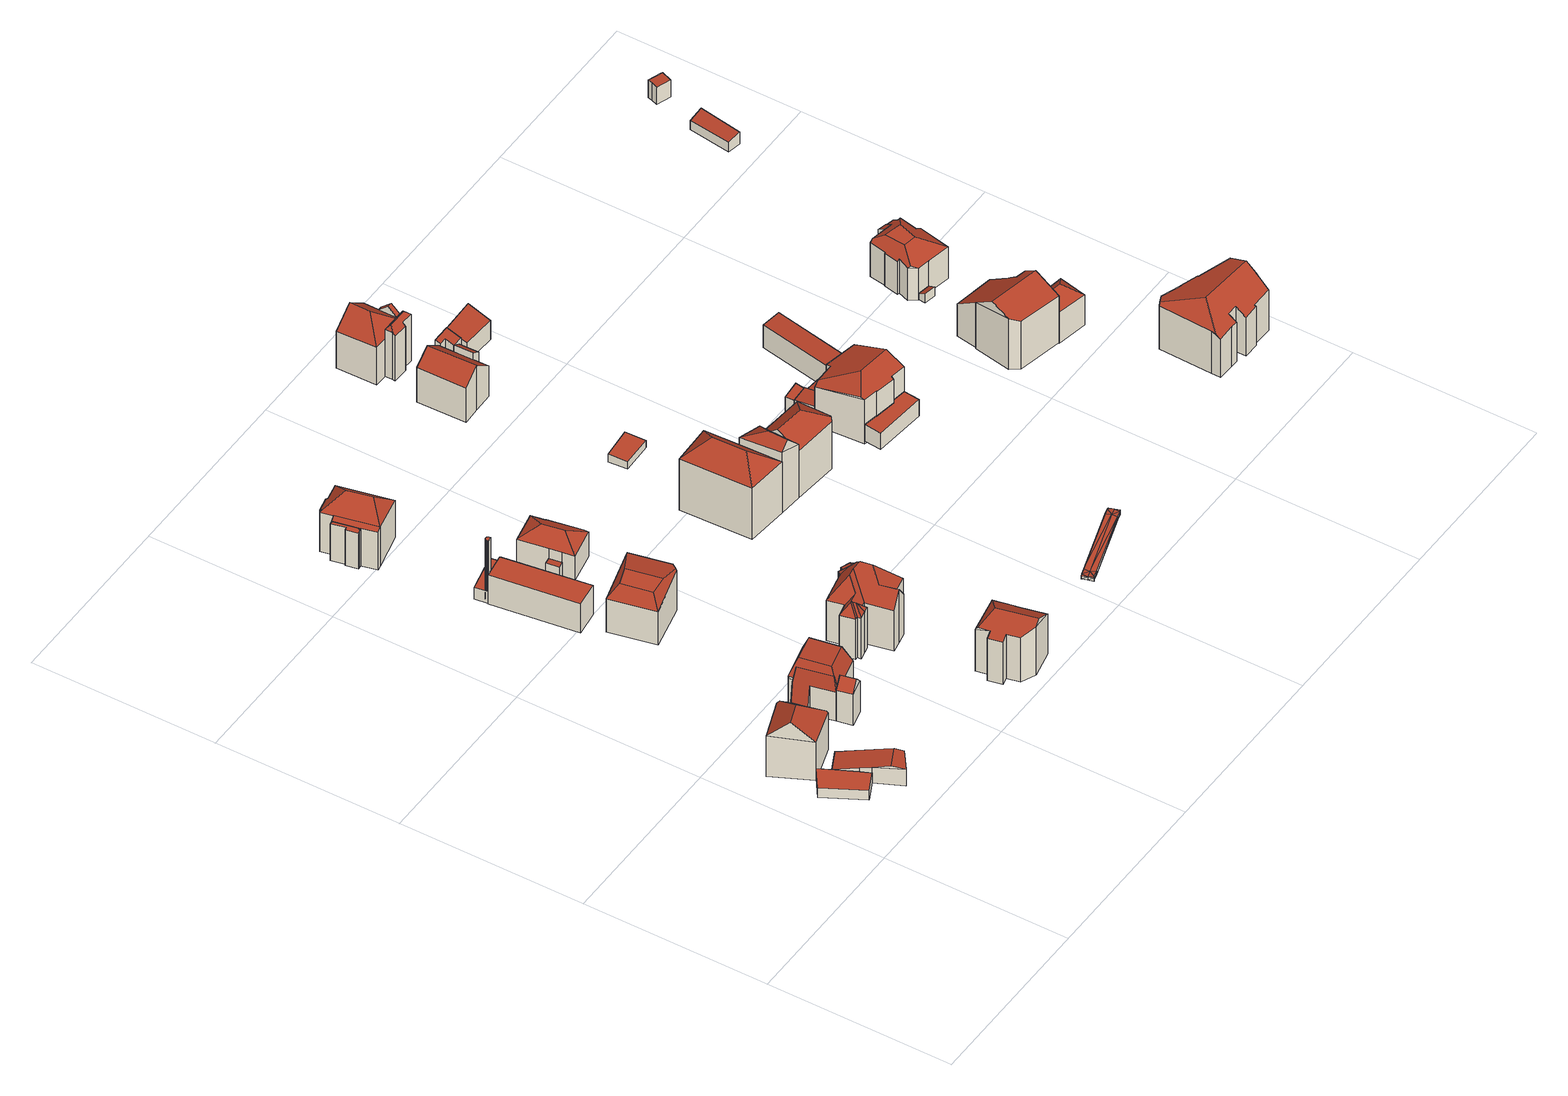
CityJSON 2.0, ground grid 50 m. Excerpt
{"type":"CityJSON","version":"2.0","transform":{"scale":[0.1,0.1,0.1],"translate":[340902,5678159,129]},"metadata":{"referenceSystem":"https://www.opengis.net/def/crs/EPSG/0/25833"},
"CityObjects":{
"building1":{"type":"Building","attributes":{"Dachtyp_tdc":"tdcPolyFlatRoof","Gemeindeschluessel":14729160,"Dachneigung":0,"QualitaetDacherkennung":74,"Geometrietyp2DReferenz":"3000","function":"31001_9998","roofType":"1000","measuredHeight":2.99},"geometry":[{"type":"MultiSurface","lod":"2","boundaries":[[[0,1,2,3]],[[1,4,5,2]],[[4,6,7,5]],[[6,8,9,7]],[[8,10,11,9]],[[10,0,3,11]],[[10,8,6,4,1,0]],[[3,2,5,7,9,11]]],"semantics":{"surfaces":[{"type":"WallSurface"},{"type":"RoofSurface"},{"type":"GroundSurface"}],"values":[0,0,0,0,0,0,1,2]}}]},
"building2":{"type":"Building","attributes":{"Dachtyp_tdc":"tdcFreeFormRoof","Gemeindeschluessel":14729160,"Dachneigung":44.28,"QualitaetDacherkennung":55,"Geometrietyp2DReferenz":"3000","function":"31001_9998","roofType":"5000","measuredHeight":17.67},"geometry":[{"type":"MultiSurface","lod":"2","boundaries":[[[12,13,14,15]],[[13,16,17,14]],[[16,18,19,17]],[[18,20,21,19]],[[20,12,15,21]],[[22,20,23,24]],[[24,23,18,16,25]],[[12,22,24,25,13]],[[12,20,22]],[[16,13,25]],[[20,18,23]],[[15,14,17,19,21]]],"semantics":{"surfaces":[{"type":"WallSurface"},{"type":"RoofSurface"},{"type":"GroundSurface"}],"values":[0,0,0,0,0,1,1,1,0,0,0,2]}}]},
"building3":{"type":"Building","attributes":{"Dachtyp_tdc":"tdcFreeFormRoof","Gemeindeschluessel":14729160,"Dachneigung":10.55,"QualitaetDacherkennung":14,"Geometrietyp2DReferenz":"3000","function":"31001_9998","roofType":"5000","measuredHeight":5.91},"geometry":[{"type":"MultiSurface","lod":"2","boundaries":[[[26,27,28,29]],[[27,30,31,28]],[[30,32,33,31]],[[32,8,34,33]],[[8,35,36,34]],[[35,26,29,36]],[[27,26,37,38]],[[38,37,35,8,32,30]],[[26,35,37]],[[30,27,38]],[[29,28,31,33,34,36]]],"semantics":{"surfaces":[{"type":"WallSurface"},{"type":"RoofSurface"},{"type":"GroundSurface"}],"values":[0,0,0,0,0,0,1,1,0,0,2]}}]},
"building4":{"type":"Building","attributes":{"Gemeindeschluessel":14729160,"Geometrietyp2DReferenz":"3000","function":"31001_9998","roofType":"9999"},"children":["building4-1","building4-2","building4-3"]},
"building4-1":{"type":"BuildingPart","attributes":{"Dachtyp_tdc":"tdcFreeFormRoof","Dachneigung":81.14,"QualitaetDacherkennung":33,"Geometrietyp2DReferenz":"3000","roofType":"5000","measuredHeight":13.47},"parents":["building4"],"geometry":[{"type":"MultiSurface","lod":"2","boundaries":[[[39,40,41,42]],[[40,43,44,41]],[[43,45,46,44]],[[45,47,48,49,46]],[[50,39,42,51]],[[47,45,52]],[[45,43,40,39,50,53,52]],[[50,54,53]],[[54,55,47,52,53]],[[42,41,44,46,49,56,51]],[[57,55,54]],[[57,56,49,48]],[[57,48,47,55]],[[51,56,57,54,50]]],"semantics":{"surfaces":[{"type":"WallSurface"},{"type":"RoofSurface"},{"type":"GroundSurface"},{"type":"ClosureSurface"}],"values":[0,0,0,0,0,1,1,1,1,2,0,3,3,3]}}]},
"building4-2":{"type":"BuildingPart","attributes":{"Dachtyp_tdc":"tdcGableRoof","Dachneigung":48.22,"QualitaetDacherkennung":83,"Geometrietyp2DReferenz":"3000","roofType":"3100","measuredHeight":12.48},"parents":["building4"],"geometry":[{"type":"MultiSurface","lod":"2","boundaries":[[[58,59,60,61,62]],[[59,63,64,60]],[[63,65,50,51,64]],[[63,59,66]],[[58,65,67]],[[59,58,67,66]],[[65,63,66,67]],[[61,60,64,51,56]],[[62,57,54,50,65,58]],[[56,51,50,54,57]],[[62,61,56,57]]],"semantics":{"surfaces":[{"type":"WallSurface"},{"type":"RoofSurface"},{"type":"GroundSurface"},{"type":"ClosureSurface"}],"values":[0,0,0,0,0,1,1,2,0,3,3]}}]},
"building4-3":{"type":"BuildingPart","attributes":{"Dachtyp_tdc":"tdcCutTentRoof","Dachneigung":2.95,"QualitaetDacherkennung":68,"Geometrietyp2DReferenz":"3000","roofType":"9999","measuredHeight":14.19},"parents":["building4"],"geometry":[{"type":"MultiSurface","lod":"2","boundaries":[[[48,68,69,49]],[[68,70,71,69]],[[70,72,73,71]],[[72,62,61,73]],[[57,62,72,74,75]],[[76,77,55,57,75,78]],[[79,76,78,80]],[[72,79,80,74]],[[80,78,75,74]],[[70,79,72]],[[68,76,79,70]],[[48,47,77,76,68]],[[61,56,49,69,71,73]],[[61,62,57,56]],[[48,49,56,57]],[[77,47,55]],[[55,47,48,57]]],"semantics":{"surfaces":[{"type":"WallSurface"},{"type":"RoofSurface"},{"type":"GroundSurface"},{"type":"ClosureSurface"}],"values":[0,0,0,0,1,1,1,1,1,0,0,0,2,3,3,0,3]}}]},
"building5":{"type":"Building","attributes":{"Dachtyp_tdc":"tdcLeanToRoof","Gemeindeschluessel":14729160,"Dachneigung":0,"QualitaetDacherkennung":100,"Geometrietyp2DReferenz":"3000","function":"31001_9998","roofType":"2100","measuredHeight":9.18},"geometry":[{"type":"MultiSurface","lod":"2","boundaries":[[[81,82,83,84]],[[82,85,86,83]],[[85,87,88,86]],[[87,89,90,88]],[[89,81,84,90]],[[89,87,85,82,81]],[[84,83,86,88,90]]],"semantics":{"surfaces":[{"type":"WallSurface"},{"type":"RoofSurface"},{"type":"GroundSurface"}],"values":[0,0,0,0,0,1,2]}}]},
"building6":{"type":"Building","attributes":{"Dachtyp_tdc":"tdcFreeFormRoof","Gemeindeschluessel":14729160,"Dachneigung":12.13,"QualitaetDacherkennung":49,"Geometrietyp2DReferenz":"3000","function":"31001_9998","roofType":"5000","measuredHeight":14.1},"geometry":[{"type":"MultiSurface","lod":"2","boundaries":[[[91,92,93,94]],[[92,95,96,93]],[[95,97,98,96]],[[97,99,100,98]],[[99,91,94,100]],[[101,95,92,102,103]],[[97,101,103,104,99]],[[99,104,105,91]],[[105,102,92,91]],[[104,103,102,105]],[[97,95,101]],[[94,93,96,98,100]]],"semantics":{"surfaces":[{"type":"WallSurface"},{"type":"RoofSurface"},{"type":"GroundSurface"}],"values":[0,0,0,0,0,1,1,1,1,1,0,2]}}]},
"building7":{"type":"Building","attributes":{"Gemeindeschluessel":14729160,"QualitaetDacherkennung":100,"Geometrietyp2DReferenz":"3000","function":"31001_9998","roofType":"9999"},"children":["building7-1","building7-2"]},
"building7-1":{"type":"BuildingPart","attributes":{"Dachtyp_tdc":"tdcLeanToRoof","Dachneigung":0,"QualitaetDacherkennung":100,"Geometrietyp2DReferenz":"3000","roofType":"2100","measuredHeight":3.64},"parents":["building7"],"geometry":[{"type":"MultiSurface","lod":"2","boundaries":[[[106,107,108,109,110]],[[107,111,112,108]],[[111,113,114,112]],[[113,115,116,114]],[[115,117,118,116]],[[117,119,120,118]],[[119,121,122,120]],[[121,123,122]],[[119,117,115,113,111,107,106,124,125,126,127,128,129,130,131,132,133,134,121]],[[135,136,137,138,139,140,141,142,143,144,145,109,108,112,114,116,118,120,122]],[[135,122,123,146]],[[146,123,121,134]],[[136,135,146,147]],[[147,146,134,133]],[[137,136,147,148]],[[148,147,133,132]],[[138,137,148,149]],[[149,148,132,131]],[[139,138,149,150]],[[150,149,131,130]],[[140,139,150,151]],[[151,150,130,129]],[[141,140,151,152]],[[152,151,129,128]],[[142,141,152,153]],[[153,152,128,127]],[[143,142,153,154]],[[154,153,127,126]],[[144,143,154,155]],[[155,154,126,125]],[[145,144,155,156]],[[156,155,125,124]],[[109,145,156,110]],[[110,156,124,106]]],"semantics":{"surfaces":[{"type":"WallSurface"},{"type":"RoofSurface"},{"type":"GroundSurface"},{"type":"ClosureSurface"}],"values":[0,0,0,0,0,0,0,0,1,2,0,3,0,3,0,3,0,3,0,3,0,3,0,3,0,3,0,3,0,3,0,3,0,3]}}]},
"building7-2":{"type":"BuildingPart","attributes":{"Dachtyp_tdc":"tdcPolyFlatRoof","Dachneigung":0,"QualitaetDacherkennung":100,"Geometrietyp2DReferenz":"3000","roofType":"1000","measuredHeight":18.72},"parents":["building7"],"geometry":[{"type":"MultiSurface","lod":"2","boundaries":[[[157,123,121]],[[158,159,160,161,162,163,164,165,166,167,168,169,157]],[[110,156,155,154,153,152,151,150,149,148,147,146,123]],[[157,169,106,110,123]],[[124,106,169,168]],[[124,156,110,106]],[[125,124,168,167]],[[125,155,156,124]],[[126,125,167,166]],[[126,154,155,125]],[[127,126,166,165]],[[127,153,154,126]],[[128,127,165,164]],[[128,152,153,127]],[[129,128,164,163]],[[129,151,152,128]],[[130,129,163,162]],[[130,150,151,129]],[[131,130,162,161]],[[131,149,150,130]],[[132,131,161,160]],[[132,148,149,131]],[[133,132,160,159]],[[133,147,148,132]],[[134,133,159,158]],[[134,146,147,133]],[[121,134,158,157]],[[121,123,146,134]]],"semantics":{"surfaces":[{"type":"WallSurface"},{"type":"RoofSurface"},{"type":"GroundSurface"},{"type":"ClosureSurface"}],"values":[0,1,2,0,0,3,0,3,0,3,0,3,0,3,0,3,0,3,0,3,0,3,0,3,0,3,0,3]}}]},
"building8":{"type":"Building","attributes":{"Gemeindeschluessel":14729160,"Geometrietyp2DReferenz":"3000","function":"31001_9998","roofType":"9999"},"children":["building8-1","building8-2","building8-3"]},
"building8-1":{"type":"BuildingPart","attributes":{"Dachtyp_tdc":"tdcPolyFlatRoof","Dachneigung":28.25,"QualitaetDacherkennung":48,"Geometrietyp2DReferenz":"3000","roofType":"2100","measuredHeight":12.46},"parents":["building8"],"geometry":[{"type":"MultiSurface","lod":"2","boundaries":[[[170,171,172,173,174]],[[171,175,176,177,172]],[[178,179,180,181,182,183]],[[179,178,175,171,170]],[[173,172,177,182,181]],[[183,176,175,178]],[[183,182,177,176]],[[174,180,179,170]],[[174,173,181,180]]],"semantics":{"surfaces":[{"type":"WallSurface"},{"type":"RoofSurface"},{"type":"GroundSurface"},{"type":"ClosureSurface"}],"values":[0,0,0,1,2,0,3,0,3]}}]},
"building8-2":{"type":"BuildingPart","attributes":{"Dachtyp_tdc":"tdcFreeFormRoof","Dachneigung":39.66,"QualitaetDacherkennung":45,"Geometrietyp2DReferenz":"3000","roofType":"5000","measuredHeight":11.87},"parents":["building8"],"geometry":[{"type":"MultiSurface","lod":"2","boundaries":[[[184,185,186,187]],[[185,188,189,186]],[[188,190,191,189]],[[190,183,182,191]],[[176,192,193,177]],[[192,184,187,193]],[[183,190,194]],[[190,188,185,184,192,195,194]],[[192,176,195]],[[176,183,194,195]],[[187,186,189,191,182,177,193]],[[177,182,183,176]]],"semantics":{"surfaces":[{"type":"WallSurface"},{"type":"RoofSurface"},{"type":"GroundSurface"},{"type":"ClosureSurface"}],"values":[0,0,0,0,0,0,1,1,1,1,2,3]}}]},
"building8-3":{"type":"BuildingPart","attributes":{"Dachtyp_tdc":"tdcHipRoof","Dachneigung":40.58,"QualitaetDacherkennung":64,"Geometrietyp2DReferenz":"3000","roofType":"3200","measuredHeight":15.94},"parents":["building8"],"geometry":[{"type":"MultiSurface","lod":"2","boundaries":[[[196,197,198,199]],[[197,200,201,198]],[[200,202,203,201]],[[202,204,205,203]],[[204,206,207,205]],[[206,174,173,207]],[[180,208,209,181]],[[208,196,199,209]],[[174,206,210]],[[204,202,200,197,196,208,211]],[[206,204,211,210]],[[208,180,174,210,211]],[[199,198,201,203,205,207,173,181,209]],[[181,173,174,180]]],"semantics":{"surfaces":[{"type":"WallSurface"},{"type":"RoofSurface"},{"type":"GroundSurface"},{"type":"ClosureSurface"}],"values":[0,0,0,0,0,0,0,0,1,1,1,1,2,3]}}]},
"building9":{"type":"Building","attributes":{"Dachtyp_tdc":"tdcFreeFormRoof","Gemeindeschluessel":14729160,"Dachneigung":53.13,"QualitaetDacherkennung":17,"Geometrietyp2DReferenz":"3000","function":"31001_9998","roofType":"5000","measuredHeight":19.95},"geometry":[{"type":"MultiSurface","lod":"2","boundaries":[[[212,213,214,215]],[[213,216,217,214]],[[216,218,219,217]],[[218,220,221,219]],[[220,222,223,221]],[[222,224,225,223]],[[224,226,227,225]],[[226,228,229,227]],[[228,230,231,229]],[[230,232,233,231]],[[232,234,235,233]],[[234,236,237,235]],[[236,238,239,237]],[[238,240,241,239]],[[240,242,243,241]],[[242,244,245,243]],[[244,246,247,245]],[[246,248,249,247]],[[248,250,251,249]],[[250,252,253,251]],[[252,254,255,253]],[[254,256,257,255]],[[256,212,215,257]],[[258,259,260,252,250]],[[258,250,248]],[[261,262,263,264,259,258,248,246]],[[265,261,246,244]],[[266,267,268,265,244,242]],[[266,242,240]],[[269,267,266,240,238]],[[270,269,238,236]],[[234,270,236]],[[270,234,232]],[[268,267,269,270,232,230]],[[262,261,265,268,230,228]],[[224,271,272,263,262,228,226]],[[271,224,222,220]],[[272,271,220,218]],[[273,264,263,272,218,216]],[[273,216,213]],[[259,264,273,213,212]],[[274,260,259,212,256]],[[274,256,254]],[[260,274,254,252]],[[215,214,217,219,221,223,225,227,229,231,233,235,237,239,241,243,245,247,249,251,253,255,257]]],"semantics":{"surfaces":[{"type":"WallSurface"},{"type":"RoofSurface"},{"type":"GroundSurface"}],"values":[0,0,0,0,0,0,0,0,0,0,0,0,0,0,0,0,0,0,0,0,0,0,0,1,1,1,1,1,1,1,1,1,1,1,1,1,1,1,1,1,1,1,1,1,2]}}]},
"building10":{"type":"Building","attributes":{"Dachtyp_tdc":"tdcFreeFormRoof","Gemeindeschluessel":14729160,"Dachneigung":32.11,"QualitaetDacherkennung":29,"Geometrietyp2DReferenz":"3000","function":"31001_9998","roofType":"5000","measuredHeight":15.84},"geometry":[{"type":"MultiSurface","lod":"2","boundaries":[[[275,276,277,278]],[[276,279,280,277]],[[279,281,282,280]],[[281,283,284,282]],[[283,285,286,284]],[[285,287,288,286]],[[287,289,290,288]],[[289,291,292,290]],[[291,293,294,292]],[[293,295,296,294]],[[295,275,278,296]],[[297,298,293,291]],[[283,281,279,299,298,297,289,287,285]],[[299,276,275,295,293,298]],[[279,276,299]],[[291,289,297]],[[278,277,280,282,284,286,288,290,292,294,296]]],"semantics":{"surfaces":[{"type":"WallSurface"},{"type":"RoofSurface"},{"type":"GroundSurface"}],"values":[0,0,0,0,0,0,0,0,0,0,0,1,1,1,0,0,2]}}]},
"building11":{"type":"Building","attributes":{"Gemeindeschluessel":14729160,"Geometrietyp2DReferenz":"3000","function":"31001_9998","roofType":"9999"},"children":["building11-1","building11-2"]},
"building11-1":{"type":"BuildingPart","attributes":{"Dachtyp_tdc":"tdcPolyFlatRoof","Dachneigung":6.25,"QualitaetDacherkennung":78,"Geometrietyp2DReferenz":"3000","roofType":"2100","measuredHeight":4.33},"parents":["building11"],"geometry":[{"type":"MultiSurface","lod":"2","boundaries":[[[300,301,302,303]],[[301,304,305,302]],[[304,306,307,305]],[[306,304,301,300]],[[303,302,305,307]],[[303,307,306,300]]],"semantics":{"surfaces":[{"type":"WallSurface"},{"type":"RoofSurface"},{"type":"GroundSurface"},{"type":"ClosureSurface"}],"values":[0,0,0,1,2,3]}}]},
"building11-2":{"type":"BuildingPart","attributes":{"Dachtyp_tdc":"tdcHipRoof","Dachneigung":33.04,"QualitaetDacherkennung":68,"Geometrietyp2DReferenz":"3000","roofType":"3200","measuredHeight":10.18},"parents":["building11"],"geometry":[{"type":"MultiSurface","lod":"2","boundaries":[[[308,309,310,311]],[[309,312,313,310]],[[312,314,303,313]],[[314,300,303]],[[315,316,317,307,306]],[[316,318,319,317]],[[318,320,321,319]],[[320,322,323,321]],[[322,308,311,323]],[[318,316,324]],[[312,309,325]],[[316,315,314,312,325,324]],[[309,308,322,320,318,324,325]],[[311,310,313,303,307,317,319,321,323]],[[306,300,314,315]],[[306,307,303,300]]],"semantics":{"surfaces":[{"type":"WallSurface"},{"type":"RoofSurface"},{"type":"GroundSurface"},{"type":"ClosureSurface"}],"values":[0,0,0,0,0,0,0,0,0,1,1,1,1,2,0,3]}}]},
"building12":{"type":"Building","attributes":{"Gemeindeschluessel":14729160,"Geometrietyp2DReferenz":"3000","function":"31001_9998","roofType":"9999"},"children":["building12-1","building12-2"]},
"building12-1":{"type":"BuildingPart","attributes":{"Dachtyp_tdc":"tdcFreeFormRoof","Dachneigung":41.76,"QualitaetDacherkennung":41,"Geometrietyp2DReferenz":"3000","roofType":"5000","measuredHeight":20.98},"parents":["building12"],"geometry":[{"type":"MultiSurface","lod":"2","boundaries":[[[326,327,328,329]],[[327,330,331,328]],[[330,332,333,331]],[[334,326,329,335]],[[336,330,327]],[[337,336,327,326]],[[337,326,334]],[[336,337,334,332,330]],[[329,328,331,333,335]],[[335,333,332,334]]],"semantics":{"surfaces":[{"type":"WallSurface"},{"type":"RoofSurface"},{"type":"GroundSurface"},{"type":"ClosureSurface"}],"values":[0,0,0,0,1,1,1,1,2,3]}}]},
"building12-2":{"type":"BuildingPart","attributes":{"Dachtyp_tdc":"tdcHipAndGableRoof","Dachneigung":47.61,"QualitaetDacherkennung":48,"Geometrietyp2DReferenz":"3000","roofType":"5000","measuredHeight":21.51},"parents":["building12"],"geometry":[{"type":"MultiSurface","lod":"2","boundaries":[[[338,339,340,333,332]],[[339,341,342,340]],[[341,343,334,335,342]],[[339,338,344]],[[343,341,345]],[[338,343,345,344]],[[341,339,344,345]],[[335,333,340,342]],[[338,332,334,343]],[[332,333,335,334]]],"semantics":{"surfaces":[{"type":"WallSurface"},{"type":"RoofSurface"},{"type":"GroundSurface"},{"type":"ClosureSurface"}],"values":[0,0,0,1,0,1,1,2,0,3]}}]},
"building13":{"type":"Building","attributes":{"Dachtyp_tdc":"tdcPolyFlatRoof","Gemeindeschluessel":14729160,"Dachneigung":2.88,"QualitaetDacherkennung":81,"Geometrietyp2DReferenz":"3000","function":"31001_9998","roofType":"2100","measuredHeight":2.52},"geometry":[{"type":"MultiSurface","lod":"2","boundaries":[[[346,347,348,349]],[[347,350,351,348]],[[350,352,353,351]],[[352,346,349,353]],[[352,350,347,346]],[[349,348,351,353]]],"semantics":{"surfaces":[{"type":"WallSurface"},{"type":"RoofSurface"},{"type":"GroundSurface"}],"values":[0,0,0,0,1,2]}}]},
"building14":{"type":"Building","attributes":{"BodenHoehe":130.53,"gemHoehe":0,"BauwerkHoehe":1,"Breite":3,"Gemeindeschluessel":"14729160","Geometrietyp2DReferenz":"3000","function":"53001_1800","measuredHeight":1},"geometry":[{"type":"MultiSurface","lod":"2","boundaries":[[[354,355,356]],[[354,356,357]],[[354,357,358]],[[358,357,359]],[[358,359,360]],[[360,359,361]],[[361,359,362]],[[361,362,363]],[[356,364,365]],[[356,365,357]],[[357,365,366]],[[357,366,367]],[[357,367,359]],[[368,369,362]],[[359,367,368]],[[359,368,362]],[[356,355,370]],[[356,370,371]],[[355,354,372]],[[355,372,370]],[[354,358,373]],[[354,373,372]],[[358,360,374]],[[358,374,373]],[[360,361,375]],[[360,375,374]],[[361,363,376]],[[361,376,375]],[[363,362,377]],[[363,377,376]],[[362,369,378]],[[362,378,377]],[[369,368,379]],[[369,379,378]],[[368,367,380]],[[368,380,379]],[[367,366,381]],[[367,381,380]],[[366,365,382]],[[366,382,381]],[[365,364,383]],[[365,383,382]],[[364,356,371]],[[364,371,383]],[[371,370,372]],[[384,371,372]],[[373,384,372]],[[385,384,373]],[[374,385,373]],[[375,385,374]],[[376,377,375]],[[382,383,371]],[[384,382,371]],[[381,382,384]],[[380,381,384]],[[385,380,384]],[[377,378,379]],[[379,380,385]],[[377,379,385]],[[377,385,375]]],"semantics":{"surfaces":[{"type":"RoofSurface"},{"type":"WallSurface"},{"type":"GroundSurface"}],"values":[0,0,0,0,0,0,0,0,0,0,0,0,0,0,0,0,1,1,1,1,1,1,1,1,1,1,1,1,1,1,1,1,1,1,1,1,1,1,1,1,1,1,1,1,2,2,2,2,2,2,2,2,2,2,2,2,2,2,2,2]}}]},
"building15":{"type":"Building","attributes":{"Dachtyp_tdc":"tdcFreeFormRoof","Gemeindeschluessel":14729160,"Dachneigung":41.78,"QualitaetDacherkennung":60,"Geometrietyp2DReferenz":"3000","function":"31001_9998","roofType":"5000","measuredHeight":18.16},"geometry":[{"type":"MultiSurface","lod":"2","boundaries":[[[386,387,388,389]],[[387,390,342,388]],[[390,391,340,342]],[[391,392,393,340]],[[392,386,389,393]],[[394,386,392,395]],[[395,392,391,396]],[[387,394,395,396,390]],[[391,390,396]],[[387,386,394]],[[389,388,342,340,393]]],"semantics":{"surfaces":[{"type":"WallSurface"},{"type":"RoofSurface"},{"type":"GroundSurface"}],"values":[0,0,0,0,0,1,1,1,0,0,2]}}]},
"building16":{"type":"Building","attributes":{"Gemeindeschluessel":14729160,"Geometrietyp2DReferenz":"3000","function":"31001_9998","roofType":"9999"},"children":["building16-1","building16-2"]},
"building16-1":{"type":"BuildingPart","attributes":{"Dachtyp_tdc":"tdcPolyFlatRoof","Dachneigung":33.33,"QualitaetDacherkennung":57,"Geometrietyp2DReferenz":"3000","roofType":"2100","measuredHeight":11.71},"parents":["building16"],"geometry":[{"type":"MultiSurface","lod":"2","boundaries":[[[397,398,399,400]],[[398,401,402,403,399]],[[404,405,406,407,408]],[[405,397,400,406]],[[405,404,401,398,397]],[[400,399,403,407,406]],[[408,402,401,404]],[[408,407,403,402]]],"semantics":{"surfaces":[{"type":"WallSurface"},{"type":"RoofSurface"},{"type":"GroundSurface"},{"type":"ClosureSurface"}],"values":[0,0,0,0,1,2,0,3]}}]},
"building16-2":{"type":"BuildingPart","attributes":{"Dachtyp_tdc":"tdcGableRoof","Dachneigung":39.27,"QualitaetDacherkennung":57,"Geometrietyp2DReferenz":"3000","roofType":"3100","measuredHeight":13.99},"parents":["building16"],"geometry":[{"type":"MultiSurface","lod":"2","boundaries":[[[409,410,411,412]],[[410,413,407,411]],[[413,408,407]],[[402,414,399,403]],[[414,415,416,399]],[[415,417,418,416]],[[417,419,420,418]],[[419,421,422,420]],[[421,409,412,422]],[[417,415,414,402,408,413,410,409]],[[409,421,419,417]],[[412,411,407,403,399,416,418,420,422]],[[402,403,407,408]]],"semantics":{"surfaces":[{"type":"WallSurface"},{"type":"RoofSurface"},{"type":"GroundSurface"},{"type":"ClosureSurface"}],"values":[0,0,0,0,0,0,0,0,0,1,1,2,3]}}]},
"building17":{"type":"Building","attributes":{"Gemeindeschluessel":14729160,"Geometrietyp2DReferenz":"3000","function":"31001_9998","roofType":"9999"},"children":["building17-1","building17-2","building17-3"]},
"building17-1":{"type":"BuildingPart","attributes":{"Dachtyp_tdc":"tdcFreeFormRoof","Dachneigung":49.51,"QualitaetDacherkennung":19,"Geometrietyp2DReferenz":"3000","roofType":"5000","measuredHeight":16.01},"parents":["building17"],"geometry":[{"type":"MultiSurface","lod":"2","boundaries":[[[423,424,425,426]],[[424,427,428,425]],[[427,429,430,428]],[[429,431,432,430]],[[431,433,434,435,432]],[[436,437,438,439,440]],[[437,423,426,438]],[[433,431,441]],[[431,429,427,424,423,442,441]],[[423,437,442]],[[437,436,433,441,442]],[[426,425,428,430,432,435,439,438]],[[440,434,433,436]],[[440,439,435,434]]],"semantics":{"surfaces":[{"type":"WallSurface"},{"type":"RoofSurface"},{"type":"GroundSurface"},{"type":"ClosureSurface"}],"values":[0,0,0,0,0,0,0,1,1,1,1,2,0,3]}}]},
"building17-2":{"type":"BuildingPart","attributes":{"Dachtyp_tdc":"tdcHipAndGableRoof","Dachneigung":39.18,"QualitaetDacherkennung":62,"Geometrietyp2DReferenz":"3000","roofType":"5000","measuredHeight":16.44},"parents":["building17"],"geometry":[{"type":"MultiSurface","lod":"2","boundaries":[[[443,444,445,446]],[[444,447,448,449,450,445]],[[451,452,453]],[[451,440,439,452]],[[434,454,455,435]],[[454,456,457,455]],[[456,458,459,457]],[[458,443,446,459]],[[454,434,440,460]],[[440,451,461,462,447,444,443,458,460]],[[458,456,454,460]],[[446,445,450,452,439,435,455,457,459]],[[453,461,451]],[[462,448,447]],[[453,452,450,449]],[[453,449,448,462,461]],[[435,439,440,434]]],"semantics":{"surfaces":[{"type":"WallSurface"},{"type":"RoofSurface"},{"type":"GroundSurface"},{"type":"ClosureSurface"}],"values":[0,0,0,0,0,0,0,0,1,1,1,2,0,0,3,3,3]}}]},
"building17-3":{"type":"BuildingPart","attributes":{"Dachtyp_tdc":"tdcGableRoof","Dachneigung":41.79,"QualitaetDacherkennung":95,"Geometrietyp2DReferenz":"3000","roofType":"3100","measuredHeight":13.97},"parents":["building17"],"geometry":[{"type":"MultiSurface","lod":"2","boundaries":[[[463,464,465,445]],[[464,466,467,465]],[[466,453,452,467]],[[449,463,445,450]],[[468,448,462,469,470,471]],[[466,470,469,461,453]],[[464,471,470,466]],[[463,468,471,464]],[[449,448,468,463]],[[445,465,467,452,450]],[[450,452,453,449]],[[469,462,461]],[[461,462,448,449,453]]],"semantics":{"surfaces":[{"type":"WallSurface"},{"type":"RoofSurface"},{"type":"GroundSurface"},{"type":"ClosureSurface"}],"values":[0,0,0,0,1,1,0,0,0,2,3,0,3]}}]},
"building18":{"type":"Building","attributes":{"Gemeindeschluessel":14729160,"Geometrietyp2DReferenz":"3000","function":"31001_9998","roofType":"9999"},"children":["building18-1","building18-2"]},
"building18-1":{"type":"BuildingPart","attributes":{"Dachtyp_tdc":"tdcPolyFlatRoof","Dachneigung":16.38,"QualitaetDacherkennung":100,"Geometrietyp2DReferenz":"3000","roofType":"2100","measuredHeight":7.94},"parents":["building18"],"geometry":[{"type":"MultiSurface","lod":"2","boundaries":[[[472,473,474,475,476]],[[473,477,478,474]],[[477,479,480,478]],[[479,481,482,480]],[[481,483,484,482]],[[483,485,486,487,484]],[[485,483,481,479,477,473,472]],[[475,474,478,480,482,484,487]],[[472,476,486,485]],[[476,475,487,486]]],"semantics":{"surfaces":[{"type":"WallSurface"},{"type":"RoofSurface"},{"type":"GroundSurface"},{"type":"ClosureSurface"}],"values":[0,0,0,0,0,0,1,2,0,3]}}]},
"building18-2":{"type":"BuildingPart","attributes":{"Dachtyp_tdc":"tdcPolyFlatRoof","Dachneigung":16.64,"QualitaetDacherkennung":89,"Geometrietyp2DReferenz":"3000","roofType":"2100","measuredHeight":7.94},"parents":["building18"],"geometry":[{"type":"MultiSurface","lod":"2","boundaries":[[[486,488,489,487]],[[488,490,491,489]],[[490,492,493,491]],[[492,476,475,493]],[[492,490,488,486,476]],[[475,487,489,491,493]],[[487,475,476,486]]],"semantics":{"surfaces":[{"type":"WallSurface"},{"type":"RoofSurface"},{"type":"GroundSurface"},{"type":"ClosureSurface"}],"values":[0,0,0,0,1,2,3]}}]},
"building19":{"type":"Building","attributes":{"Dachtyp_tdc":"tdcPolyFlatRoof","Gemeindeschluessel":14729160,"Dachneigung":0,"QualitaetDacherkennung":66,"Geometrietyp2DReferenz":"3000","function":"31001_9998","roofType":"1000","measuredHeight":5.11},"geometry":[{"type":"MultiSurface","lod":"2","boundaries":[[[494,495,496,497]],[[495,498,499,496]],[[498,500,501,499]],[[500,502,503,501]],[[502,504,505,503]],[[504,506,507,505]],[[506,508,509,507]],[[508,494,497,509]],[[508,506,504,502,500,498,495,494]],[[497,496,499,501,503,505,507,509]]],"semantics":{"surfaces":[{"type":"WallSurface"},{"type":"RoofSurface"},{"type":"GroundSurface"}],"values":[0,0,0,0,0,0,0,0,1,2]}}]},
"building20":{"type":"Building","attributes":{"Dachtyp_tdc":"tdcPolyFlatRoof","Gemeindeschluessel":14729160,"Dachneigung":5,"QualitaetDacherkennung":76,"Geometrietyp2DReferenz":"3000","function":"31001_9998","roofType":"2100","measuredHeight":5.7},"geometry":[{"type":"MultiSurface","lod":"2","boundaries":[[[510,511,512,513]],[[511,514,515,512]],[[514,516,517,515]],[[516,518,519,517]],[[518,520,521,519]],[[520,510,513,521]],[[520,518,516,514,511,510]],[[513,512,515,517,519,521]]],"semantics":{"surfaces":[{"type":"WallSurface"},{"type":"RoofSurface"},{"type":"GroundSurface"}],"values":[0,0,0,0,0,0,1,2]}}]},
"building21":{"type":"Building","attributes":{"Dachtyp_tdc":"tdcPolyFlatRoof","Gemeindeschluessel":14729160,"Dachneigung":0,"QualitaetDacherkennung":61,"Geometrietyp2DReferenz":"3000","function":"31001_9998","roofType":"1000","measuredHeight":5.29},"geometry":[{"type":"MultiSurface","lod":"2","boundaries":[[[522,523,524,525]],[[523,526,527,524]],[[526,528,529,527]],[[528,522,525,529]],[[528,526,523,522]],[[525,524,527,529]]],"semantics":{"surfaces":[{"type":"WallSurface"},{"type":"RoofSurface"},{"type":"GroundSurface"}],"values":[0,0,0,0,1,2]}}]},
"building22":{"type":"Building","attributes":{"Dachtyp_tdc":"tdcFreeFormRoof","Gemeindeschluessel":14729160,"Dachneigung":23.04,"QualitaetDacherkennung":47,"Geometrietyp2DReferenz":"3000","function":"31001_9998","roofType":"5000","measuredHeight":16.3},"geometry":[{"type":"MultiSurface","lod":"2","boundaries":[[[530,531,532,533]],[[531,534,535,532]],[[534,536,537,535]],[[536,538,539,537]],[[538,540,541,539]],[[540,542,543,541]],[[542,544,545,543]],[[544,546,547,545]],[[546,548,549,547]],[[548,550,551,549]],[[550,530,533,551]],[[552,553,554,544]],[[553,552,542,540,538,536,534,531,555]],[[555,530,550,548,546,554,553]],[[531,530,555]],[[544,542,552]],[[546,544,554]],[[533,532,535,537,539,541,543,545,547,549,551]]],"semantics":{"surfaces":[{"type":"WallSurface"},{"type":"RoofSurface"},{"type":"GroundSurface"}],"values":[0,0,0,0,0,0,0,0,0,0,0,1,1,1,0,0,0,2]}}]},
"building23":{"type":"Building","attributes":{"Dachtyp_tdc":"tdcPolyFlatRoof","Gemeindeschluessel":14729160,"Dachneigung":4.73,"QualitaetDacherkennung":66,"Geometrietyp2DReferenz":"3000","function":"31001_9998","roofType":"2100","measuredHeight":6},"geometry":[{"type":"MultiSurface","lod":"2","boundaries":[[[518,556,557,558]],[[556,559,560,557]],[[559,561,562,560]],[[561,563,564,562]],[[563,565,566,564]],[[565,567,568,566]],[[567,520,569,568]],[[520,518,558,569]],[[520,567,565,563,561,559,556,518]],[[558,557,560,562,564,566,568,569]]],"semantics":{"surfaces":[{"type":"WallSurface"},{"type":"RoofSurface"},{"type":"GroundSurface"}],"values":[0,0,0,0,0,0,0,0,1,2]}}]},
"building24":{"type":"Building","attributes":{"Dachtyp_tdc":"tdcPolyFlatRoof","Gemeindeschluessel":14729160,"Dachneigung":4.76,"QualitaetDacherkennung":85,"Geometrietyp2DReferenz":"3000","function":"31001_9998","roofType":"2100","measuredHeight":7.46},"geometry":[{"type":"MultiSurface","lod":"2","boundaries":[[[570,571,572,573]],[[571,574,575,572]],[[574,576,577,575]],[[576,578,579,577]],[[578,580,581,579]],[[580,570,573,581]],[[580,578,576,574,571,570]],[[573,572,575,577,579,581]]],"semantics":{"surfaces":[{"type":"WallSurface"},{"type":"RoofSurface"},{"type":"GroundSurface"}],"values":[0,0,0,0,0,0,1,2]}}]},
"building25":{"type":"Building","attributes":{"Dachtyp_tdc":"tdcFreeFormRoof","Gemeindeschluessel":14729160,"Dachneigung":35.63,"QualitaetDacherkennung":29,"Geometrietyp2DReferenz":"3000","function":"31001_9998","roofType":"5000","measuredHeight":18},"geometry":[{"type":"MultiSurface","lod":"2","boundaries":[[[582,583,584,585]],[[583,586,587,584]],[[586,588,589,587]],[[588,590,591,589]],[[590,592,593,591]],[[592,594,595,593]],[[594,596,597,595]],[[596,598,599,597]],[[598,600,601,599]],[[600,602,603,601]],[[602,604,605,603]],[[604,582,585,605]],[[596,594,592,606,607,598]],[[606,590,588,586,583,582,604,602,600,607]],[[592,590,606]],[[600,598,607]],[[585,584,587,589,591,593,595,597,599,601,603,605]]],"semantics":{"surfaces":[{"type":"WallSurface"},{"type":"RoofSurface"},{"type":"GroundSurface"}],"values":[0,0,0,0,0,0,0,0,0,0,0,0,1,1,0,0,2]}}]},
"building26":{"type":"Building","attributes":{"Dachtyp_tdc":"tdcHipAndGableRoof","Gemeindeschluessel":14729160,"Dachneigung":42.02,"QualitaetDacherkennung":66,"Geometrietyp2DReferenz":"3000","function":"31001_9998","roofType":"5000","measuredHeight":13.14},"geometry":[{"type":"MultiSurface","lod":"2","boundaries":[[[608,609,610,611]],[[609,612,613,610]],[[612,614,615,613]],[[614,608,611,615]],[[612,609,616]],[[608,614,617]],[[609,608,617,616]],[[614,612,616,617]],[[611,610,613,615]]],"semantics":{"surfaces":[{"type":"WallSurface"},{"type":"RoofSurface"},{"type":"GroundSurface"}],"values":[0,0,0,0,1,0,1,1,2]}}]},
"building27":{"type":"Building","attributes":{"Dachtyp_tdc":"tdcPolyFlatRoof","Gemeindeschluessel":14729160,"Dachneigung":27.82,"QualitaetDacherkennung":23,"Geometrietyp2DReferenz":"3000","function":"31001_9998","roofType":"2100","measuredHeight":2.94},"geometry":[{"type":"MultiSurface","lod":"2","boundaries":[[[618,619,620,621]],[[619,622,623,620]],[[622,624,625,623]],[[624,618,621,625]],[[624,622,619,618]],[[621,620,623,625]]],"semantics":{"surfaces":[{"type":"WallSurface"},{"type":"RoofSurface"},{"type":"GroundSurface"}],"values":[0,0,0,0,1,2]}}]},
"building28":{"type":"Building","attributes":{"Dachtyp_tdc":"tdcFreeFormRoof","Gemeindeschluessel":14729160,"Dachneigung":36.52,"QualitaetDacherkennung":28,"Geometrietyp2DReferenz":"3000","function":"31001_9998","roofType":"5000","measuredHeight":17.74},"geometry":[{"type":"MultiSurface","lod":"2","boundaries":[[[626,627,628,629]],[[627,630,631,628]],[[630,632,633,631]],[[632,634,635,633]],[[634,636,637,635]],[[636,638,639,637]],[[638,640,641,639]],[[640,642,643,641]],[[642,644,645,643]],[[644,646,647,645]],[[646,648,649,647]],[[648,650,651,649]],[[650,652,653,651]],[[652,654,655,653]],[[654,656,657,655]],[[656,658,659,657]],[[658,660,661,659]],[[660,662,663,661]],[[662,626,629,663]],[[664,665,638,636,666]],[[626,662,660,658,656,654,652,667,664,666,634,632,630,627]],[[667,650,648,646,644,642,640,665,664]],[[636,634,666]],[[652,650,667]],[[640,638,665]],[[629,628,631,633,635,637,639,641,643,645,647,649,651,653,655,657,659,661,663]]],"semantics":{"surfaces":[{"type":"WallSurface"},{"type":"RoofSurface"},{"type":"GroundSurface"}],"values":[0,0,0,0,0,0,0,0,0,0,0,0,0,0,0,0,0,0,0,1,1,1,0,0,0,2]}}]},
"building29":{"type":"Building","attributes":{"Dachtyp_tdc":"tdcFreeFormRoof","Gemeindeschluessel":14729160,"Dachneigung":31.48,"QualitaetDacherkennung":52,"Geometrietyp2DReferenz":"3000","function":"31001_9998","roofType":"5000","measuredHeight":13.45},"geometry":[{"type":"MultiSurface","lod":"2","boundaries":[[[668,669,670,671]],[[669,672,673,670]],[[672,674,675,673]],[[674,676,677,675]],[[676,678,679,677]],[[678,680,681,679]],[[680,682,683,681]],[[682,684,685,683]],[[684,686,687,685]],[[686,688,689,687]],[[688,690,691,689]],[[690,692,693,691]],[[692,694,695,693]],[[694,696,697,695]],[[696,698,699,697]],[[698,700,701,699]],[[700,668,671,701]],[[669,668,700,698,696,702,703,704,672]],[[678,676,674,672,704,705]],[[678,705,706,707,682,680]],[[706,703,702,694,692,690,688,686,684,707]],[[705,704,703,706]],[[696,694,702]],[[684,682,707]],[[671,670,673,675,677,679,681,683,685,687,689,691,693,695,697,699,701]]],"semantics":{"surfaces":[{"type":"WallSurface"},{"type":"RoofSurface"},{"type":"GroundSurface"}],"values":[0,0,0,0,0,0,0,0,0,0,0,0,0,0,0,0,0,1,1,1,1,1,0,0,2]}}]},
"building30":{"type":"Building","attributes":{"Dachtyp_tdc":"tdcPolyFlatRoof","Gemeindeschluessel":14729160,"Dachneigung":32.78,"QualitaetDacherkennung":37,"Geometrietyp2DReferenz":"3000","function":"31001_9998","roofType":"2100","measuredHeight":11.43},"geometry":[{"type":"MultiSurface","lod":"2","boundaries":[[[696,708,709,697]],[[708,710,711,709]],[[710,712,701,711]],[[712,698,699,701]],[[698,696,697,699]],[[698,712,710,708,696]],[[697,709,711,701,699]]],"semantics":{"surfaces":[{"type":"WallSurface"},{"type":"RoofSurface"},{"type":"GroundSurface"}],"values":[0,0,0,0,0,1,2]}}]},
"building31":{"type":"Building","attributes":{"Dachtyp_tdc":"tdcPolyFlatRoof","Gemeindeschluessel":14729160,"Dachneigung":12.25,"QualitaetDacherkennung":86,"Geometrietyp2DReferenz":"3000","function":"31001_9998","roofType":"2100","measuredHeight":3.76},"geometry":[{"type":"MultiSurface","lod":"2","boundaries":[[[713,714,715,716]],[[714,717,718,715]],[[717,719,720,718]],[[719,713,716,720]],[[719,717,714,713]],[[716,715,718,720]]],"semantics":{"surfaces":[{"type":"WallSurface"},{"type":"RoofSurface"},{"type":"GroundSurface"}],"values":[0,0,0,0,1,2]}}]},
"building32":{"type":"Building","attributes":{"Dachtyp_tdc":"tdcPolyFlatRoof","Gemeindeschluessel":14729160,"Dachneigung":3.88,"QualitaetDacherkennung":55,"Geometrietyp2DReferenz":"3000","function":"31001_9998","roofType":"2100","measuredHeight":5.55},"geometry":[{"type":"MultiSurface","lod":"2","boundaries":[[[721,722,723,724]],[[722,725,726,723]],[[725,727,728,726]],[[727,729,730,728]],[[729,731,732,730]],[[731,721,724,732]],[[731,729,727,725,722,721]],[[724,723,726,728,730,732]]],"semantics":{"surfaces":[{"type":"WallSurface"},{"type":"RoofSurface"},{"type":"GroundSurface"}],"values":[0,0,0,0,0,0,1,2]}}]}
},
"vertices":[
[110,103,136],[57,77,136],[57,77,106],[110,103,106],[1,181,136],[1,181,106],[54,219,136],[54,219,106],[70,187,136],[70,187,106],[98,129,136],[98,129,106],
[156,251,212],[54,219,217],[54,219,97],[156,251,97],[4,324,224],[4,324,97],[111,363,224],[111,363,97],[127,346,222],[127,346,97],[155,256,217],[116,358,229],[85,293,274],[28,272,274],
[193,68,157],[144,32,155],[144,32,103],[193,68,103],[110,103,153],[110,103,103],[98,129,148],[98,129,103],[70,187,103],[124,213,136],[124,213,103],[183,89,162],[129,63,162],
[238,354,180],[229,352,123],[229,352,89],[238,354,89],[219,393,123],[219,393,89],[228,395,180],[228,395,89],[241,398,180],[241,398,174],[241,398,89],[253,292,180],[253,292,89],[236,390,223],[258,300,222],[265,295,180],[244,386,180],[265,295,89],[265,295,174],
[300,303,187],[309,262,187],[309,262,89],[300,303,89],[300,303,174],[262,251,186],[262,251,89],[253,292,186],[286,257,213],[277,297,213],
[238,412,174],[238,412,89],[340,437,174],[340,437,89],[368,319,174],[368,319,89],[347,337,226],[279,321,226],[238,412,182],[241,398,181],[261,398,230],[340,437,182],[329,414,230],
[265,960,169],[197,951,169],[197,951,77],[265,960,77],[165,1182,169],[165,1182,77],[230,1192,169],[230,1192,77],[231,1188,169],[231,1188,77],
[236,906,176],[372,936,199],[372,936,72],[236,906,72],[396,827,199],[396,827,72],[384,809,196],[384,809,72],[264,783,176],[264,783,72],[386,813,201],[313,905,212],[333,812,212],[281,805,213],[263,887,213],
[167,1182,116],[165,1182,116],[165,1182,79],[167,1182,79],[167,1182,86],[160,1217,116],[160,1217,79],[262,1239,116],[262,1239,79],[270,1195,116],[270,1195,79],[231,1188,116],[231,1188,79],[230,1192,116],[230,1192,79],[179,1184,116],[179,1184,79],[179,1184,86],[166,1184,116],[166,1186,116],[166,1189,116],[167,1191,116],[169,1192,116],[171,1193,116],[174,1193,116],[176,1192,116],[178,1191,116],[179,1189,116],[179,1186,116],[179,1186,79],[179,1189,79],[178,1191,79],[176,1192,79],[174,1193,79],[171,1193,79],[169,1192,79],[167,1191,79],[166,1189,79],[166,1186,79],[166,1184,79],[179,1186,86],[179,1189,86],[178,1191,86],[176,1192,86],[174,1193,86],[171,1193,86],[169,1192,86],[167,1191,86],[166,1189,86],[166,1186,86],[166,1184,86],
[179,1184,274],[179,1186,274],[179,1189,274],[178,1191,274],[176,1192,274],[174,1193,274],[171,1193,274],[169,1192,274],[167,1191,274],[166,1189,274],[166,1186,274],[166,1184,274],[167,1182,274],
[148,1464,191],[136,1462,184],[136,1462,66],[148,1464,66],[148,1464,189],[126,1503,184],[126,1503,182],[126,1503,66],[111,1573,184],[123,1575,191],[123,1575,189],[123,1575,66],[111,1573,66],[111,1573,182],
[114,1501,178],[107,1533,178],[107,1533,66],[114,1501,66],[112,1534,182],[112,1534,66],[103,1571,182],[103,1571,66],[119,1502,182],[119,1502,66],[108,1568,185],[122,1506,185],
[127,1611,188],[127,1615,184],[127,1615,66],[127,1611,66],[167,1624,182],[167,1624,66],[169,1619,186],[169,1619,66],[216,1630,183],[216,1630,66],[248,1487,183],[248,1487,66],[116,1608,189],[116,1608,66],[192,1510,226],[177,1577,226],
[615,469,200],[625,462,200],[625,462,73],[615,469,73],[618,453,200],[618,453,73],[639,355,200],[639,355,73],[591,345,200],[591,345,73],[595,326,200],[595,326,73],[566,320,240],[566,320,73],[536,314,200],[536,314,73],[521,386,200],[521,386,73],[509,384,200],[509,384,73],[512,372,200],[512,372,73],[496,369,200],[496,369,73],[474,364,200],[474,364,73],[472,374,200],[472,374,73],[465,373,200],[465,373,73],[456,412,200],[456,412,73],[492,420,200],[492,420,73],[482,465,200],[482,465,73],[572,484,200],[572,484,73],[578,493,200],[578,493,73],[587,487,200],[587,487,73],[593,496,200],[593,496,73],[621,478,200],[621,478,73],[583,468,224],[582,462,231],[592,464,222],[532,432,256],[553,437,256],[568,427,273],[579,444,254],[515,405,226],[480,397,227],[486,398,227],[486,399,226],[487,397,225],[489,387,225],[555,368,240],[574,397,273],[598,457,226],[598,473,222],
[705,94,192],[723,16,192],[723,16,67],[705,94,67],[649,0,218],[649,0,67],[610,18,206],[610,18,67],[602,52,206],[602,52,67],[582,47,199],[582,47,67],[574,85,199],[574,85,67],[593,89,206],[593,89,67],[585,125,198],[585,125,67],[696,150,190],[696,150,67],[708,95,190],[708,95,67],[587,118,206],[646,109,226],[670,5,226],
[346,1095,108],[330,1092,107],[330,1092,65],[346,1095,65],[324,1127,107],[324,1127,65],[340,1129,108],[340,1129,65],
[436,1095,139],[433,1079,143],[433,1079,65],[436,1095,65],[351,1064,138],[351,1064,65],[346,1095,139],[340,1129,139],[326,1207,139],[326,1207,65],[407,1221,143],[407,1221,65],[413,1185,144],[413,1185,65],[417,1184,142],[417,1184,65],[376,1172,167],[387,1113,167],
[705,807,202],[698,1001,202],[698,1001,41],[705,807,41],[808,1005,202],[808,1005,41],[812,911,202],[812,911,41],[816,797,202],[816,797,41],[755,948,251],[758,858,251],
[812,911,224],[888,904,203],[888,904,41],[878,791,210],[878,791,41],[816,797,232],[838,849,256],[836,795,256],
[823,1229,72],[827,1174,70],[827,1174,47],[823,1229,47],[744,1171,70],[744,1171,47],[740,1222,72],[740,1222,47],
[1022,114,30],[1017,112,30],[1022,98,30],[1041,104,29],[1041,120,29],[1231,165,26],[1222,178,26],[1241,184,25],[1250,171,25],[1246,185,25],[1026,83,30],[1031,85,30],[1050,91,29],[1231,149,26],[1250,155,25],[1255,157,25],[1017,112,20],[1022,98,20],[1022,114,20],[1041,120,19],[1222,178,16],[1241,184,15],[1246,185,15],[1250,171,15],[1255,157,15],[1250,155,15],[1231,149,16],[1050,91,19],[1031,85,20],[1026,83,20],[1041,104,19],[1231,165,16],
[1018,794,188],[1001,780,189],[1001,780,41],[1018,794,41],[878,791,189],[888,904,176],[1028,891,176],[1028,891,41],[1010,787,194],[966,844,223],[883,852,223],
[806,1616,141],[782,1615,157],[782,1615,41],[806,1616,41],[781,1615,158],[781,1615,137],[781,1615,41],[780,1667,158],[805,1668,141],[805,1668,41],[780,1667,41],[780,1667,137],
[726,1704,181],[779,1705,138],[779,1705,41],[726,1704,41],[780,1667,138],[782,1615,137],[783,1573,137],[783,1573,41],[730,1572,181],[730,1572,41],[682,1571,148],[682,1571,41],[679,1703,149],[679,1703,41],
[785,1786,190],[752,1787,190],[752,1787,43],[785,1786,43],[752,1780,182],[752,1780,43],[710,1781,182],[710,1781,43],[710,1788,190],[710,1788,43],[710,1809,190],[710,1809,161],[710,1809,43],[785,1808,190],[785,1807,191],[785,1807,43],[785,1808,43],[785,1808,160],[720,1798,203],[774,1797,203],
[787,1916,158],[787,1876,159],[787,1876,43],[787,1916,43],[786,1876,159],[786,1876,157],[786,1876,155],[786,1876,43],[785,1818,160],[785,1818,43],[785,1818,155],[675,1809,162],[675,1809,43],[673,1918,159],[673,1918,43],[728,1917,207],[728,1917,43],[728,1860,207],[785,1824,160],[786,1874,159],
[787,1876,155],[799,1876,155],[799,1876,43],[798,1818,155],[798,1818,43],[787,1876,157],[786,1849,182],[799,1849,182],[799,1876,157],
[868,1703,91],[840,1703,91],[840,1703,24],[868,1703,24],[868,1703,89],[840,1728,98],[840,1728,24],[820,1728,98],[820,1728,24],[820,1743,103],[820,1743,24],[840,1743,103],[840,1743,24],[869,1743,103],[869,1743,102],[869,1743,24],
[964,1745,103],[964,1745,24],[961,1682,84],[961,1682,24],[868,1686,84],[868,1686,24],
[1125,726,82],[1130,772,82],[1130,772,31],[1125,726,31],[1170,765,82],[1170,765,31],[1169,764,82],[1169,764,31],[1226,755,82],[1226,755,31],[1228,762,82],[1228,762,31],[1272,755,82],[1272,755,31],[1267,712,82],[1267,712,31],
[1121,903,80],[1117,956,76],[1117,956,23],[1121,903,23],[1164,959,76],[1164,959,23],[1166,959,76],[1166,959,23],[1167,951,76],[1167,951,23],[1170,906,80],[1170,906,23],
[1164,959,75],[1117,956,75],[1117,956,22],[1164,959,22],[1116,980,75],[1116,980,22],[1168,984,75],[1168,984,22],
[1287,901,144],[1272,755,159],[1272,755,21],[1287,901,21],[1228,762,160],[1228,762,21],[1226,755,157],[1226,755,21],[1169,764,158],[1169,764,21],[1170,765,159],[1170,765,21],[1130,772,160],[1130,772,21],[1121,903,142],[1121,903,21],[1170,906,147],[1170,906,21],[1196,907,145],[1196,907,21],[1200,922,139],[1200,922,21],[1129,782,165],[1184,818,184],[1138,904,149],[1277,808,184],
[1245,943,76],[1245,943,20],[1167,951,20],[1244,938,77],[1244,938,20],[1294,930,77],[1294,930,20],[1287,901,79],[1287,901,20],[1200,922,78],[1200,922,20],[1196,907,80],[1196,907,20],[1170,906,20],
[1244,938,85],[1245,943,85],[1245,943,14],[1244,938,14],[1245,949,85],[1245,949,14],[1283,1146,85],[1283,1146,14],[1334,1136,89],[1334,1136,14],[1294,930,89],[1294,930,14],
[1660,770,118],[1651,713,159],[1651,713,19],[1660,770,19],[1653,708,162],[1653,708,19],[1650,690,176],[1650,690,19],[1677,684,176],[1677,684,19],[1670,648,197],[1670,648,19],[1656,579,167],[1656,579,19],[1536,605,168],[1536,605,19],[1519,629,177],[1519,629,19],[1538,730,163],[1538,730,19],[1539,729,163],[1539,729,19],[1549,788,120],[1549,788,19],[1670,652,199],[1529,680,199],
[1670,648,117],[1753,636,115],[1753,636,17],[1670,648,17],[1739,562,112],[1739,562,17],[1656,579,114],[1656,579,17],[1708,609,148],[1663,617,148],
[1643,925,33],[1639,906,43],[1639,906,14],[1643,925,14],[1607,912,43],[1607,912,14],[1610,931,33],[1610,931,14],
[1853,224,156],[1825,225,155],[1825,225,15],[1853,224,15],[1825,204,139],[1825,204,15],[1806,205,139],[1806,205,15],[1760,206,136],[1760,206,15],[1761,231,147],[1761,231,15],[1765,376,151],[1765,376,15],[1793,389,153],[1793,389,15],[1841,365,160],[1841,365,15],[1842,367,159],[1842,367,15],[1885,348,164],[1885,348,15],[1884,345,166],[1884,345,15],[1965,310,176],[1965,310,15],[1958,236,172],[1958,236,15],[1957,226,164],[1957,226,15],[1952,198,143],[1952,198,15],[1895,199,141],[1895,199,15],[1895,195,137],[1895,195,15],[1853,196,135],[1853,196,15],[1809,278,193],[1771,379,157],[1760,219,146],[1961,264,193],
[1709,1064,118],[1707,1050,127],[1707,1050,12],[1709,1064,12],[1715,1048,127],[1715,1048,12],[1707,1000,125],[1707,1000,12],[1722,997,115],[1722,997,12],[1707,913,111],[1707,913,12],[1643,925,111],[1643,925,12],[1610,931,111],[1610,931,12],[1595,952,113],[1595,952,12],[1605,981,120],[1605,981,12],[1600,982,114],[1600,982,12],[1607,1022,115],[1607,1022,12],[1609,1022,117],[1609,1022,12],[1617,1067,119],[1617,1067,12],[1663,1058,127],[1663,1058,12],[1687,1053,127],[1687,1053,12],[1690,1068,118],[1690,1068,12],[1624,1065,127],[1634,1037,144],[1682,1028,144],[1663,975,146],[1628,981,146],[1600,946,120],
[1667,1078,114],[1667,1078,12],[1691,1073,114],[1691,1073,12],[1690,1068,117],
[1834,1560,44],[1798,1567,36],[1798,1567,7],[1834,1560,7],[1813,1681,36],[1813,1681,7],[1854,1678,44],[1854,1678,7],
[1843,1792,59],[1849,1808,61],[1849,1808,6],[1843,1792,6],[1853,1821,61],[1853,1821,6],[1888,1808,61],[1888,1808,6],[1892,1807,61],[1892,1807,6],[1882,1778,59],[1882,1778,6]
]}
